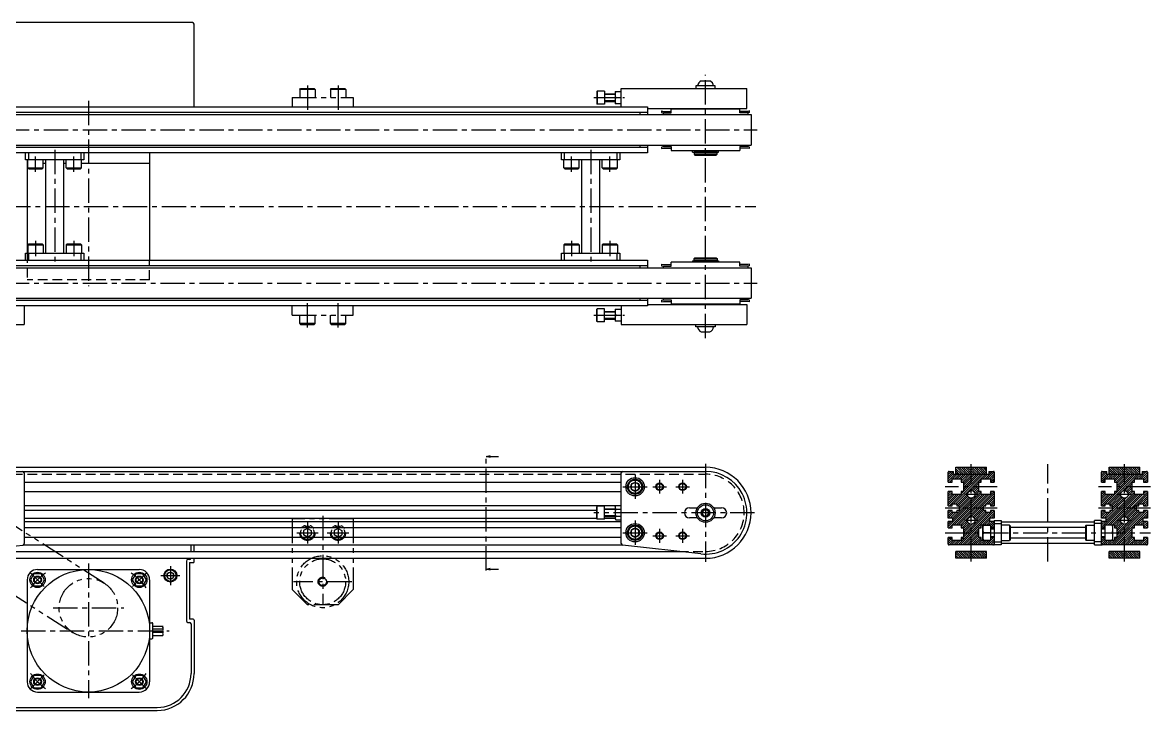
# Model space of a CAD drawing. Extents: x -69 to 1117, y -8 to 901.
# Drawn here: x 380 to 1117, y 10 to 459 of the extents above; entities that cross this region are included whole.
import ezdxf

# ---------------------------------------------------------------- set-up
doc = ezdxf.new("R2010")
doc.units = 0
doc.header["$LTSCALE"] = 0.5
for name, pattern in [('CENTER', [50.8, 31.75, -6.35, 6.35, -6.35]), ('DASHED', [19.05, 12.7, -6.35]), ('PHANTOM', [63.5, 31.75, -6.35, 6.35, -6.35, 6.35, -6.35])]:
    doc.linetypes.add(name, pattern=pattern)
for name, color, linetype in [('MSM_CENTER', 1, 'CENTER'), ('MSM_CONTINUOUS', 7, 'CONTINUOUS'), ('MSM_DASHED', 4, 'DASHED'), ('MSM_IMAGINARY', 6, 'PHANTOM'), ('MSM_NARROW', 5, 'CONTINUOUS')]:
    doc.layers.add(name, color=color, linetype=linetype)

msp = doc.modelspace()

# ---------------------------------------------------------------- linework, layer by layer
at = {"layer": 'MSM_CENTER'}
for p, q in [((826.12, 253.1), (826.12, 424.9)), ((566.12, 418), (566.12, 402)), ((586.12, 418), (586.12, 402)), ((423.12, 408), (423.12, 287)), ((753.12, 410), (773.12, 410)), ((292.39, 389), (859.77, 389)), ((401.12, 376), (401.12, 302)), ((751.12, 376), (751.12, 302)), ((388.62, 361.5), (388.62, 371.5)), ((413.62, 361.5), (413.62, 371.5)), ((738.62, 361.5), (738.62, 371.5)), ((763.62, 361.5), (763.62, 371.5)), ((293.22, 339), (859.02, 339)), ((388.62, 316.5), (388.62, 306.5)), ((413.62, 316.5), (413.62, 306.5)), ((738.62, 316.5), (738.62, 306.5)), ((763.62, 316.5), (763.62, 306.5)), ((292.39, 289), (859.77, 289)), ((566.12, 260), (566.12, 276)), ((586.12, 260), (586.12, 276)), ((753.12, 268), (773.12, 268)), ((682.89, 101.3), (682.89, 176.7)), ((826.12, 171), (826.12, 107)), ((999.65, 107.3), (999.65, 170.7)), ((1049.65, 107.3), (1049.65, 170.7)), ((1099.65, 107.3), (1099.65, 170.7)), ((780.12, 164), (780.12, 148)), ((772.12, 156), (788.12, 156)), ((791.62, 156), (800.62, 156)), ((796.12, 160.5), (796.12, 151.5)), ((806.62, 156), (815.62, 156)), ((811.12, 160.5), (811.12, 151.5)), ((1016.65, 156), (982.65, 156)), ((1116.65, 156), (1082.65, 156)), ((1004.15, 151), (995.15, 151)), ((1104.15, 151), (1095.15, 151)), ((1016.65, 142), (982.65, 142)), ((1116.65, 142), (1082.65, 142)), ((566.12, 133), (566.12, 119)), ((576.12, 137), (576.12, 79)), ((586.12, 133), (586.12, 119)), ((858.12, 139), (753.12, 139)), ((780.12, 134), (780.12, 118)), ((1004.15, 134), (995.15, 134)), ((1104.15, 134), (1095.15, 134)), ((559.12, 126), (573.12, 126)), ((579.12, 126), (593.12, 126)), ((772.12, 126), (788.12, 126)), ((796.12, 128.5), (796.12, 119.5)), ((811.12, 128.5), (811.12, 119.5)), ((982.65, 126), (1116.65, 126)), ((791.62, 124), (800.62, 124)), ((806.62, 124), (815.62, 124)), ((423.12, 106), (423.12, 18)), ((476.62, 104.26), (476.62, 91.76)), ((385.46, 99.65), (394.3, 90.81)), ((460.77, 99.65), (451.93, 90.81)), ((470.37, 98.01), (482.87, 98.01)), ((595.12, 94), (557.12, 94)), ((400.02, 77), (446.22, 77)), ((379.12, 62), (475.82, 62)), ((385.46, 24.35), (394.3, 33.19)), ((460.77, 24.35), (451.93, 33.19))]:
    msp.add_line(p, q, dxfattribs=at)
for start, end in [(126.46371, 143.53629), (36.46371, 53.53629), (216.46371, 233.53629), (306.46371, 323.53629)]:
    msp.add_arc((423.12, 62), 47, start, end, dxfattribs=at)
at = {"layer": 'MSM_CONTINUOUS'}
for p, q in [((491.12, 459), (298.12, 459)), ((492.12, 404), (492.12, 458)), ((823.32, 420.9), (828.92, 420.9)), ((755.42, 414.25), (755.12, 413.95)), ((755.12, 413.95), (755.12, 406.05)), ((755.42, 414.25), (755.42, 405.75)), ((760.12, 414.25), (755.42, 414.25)), ((760.12, 414.25), (760.12, 405.75)), ((760.12, 412.5), (767.12, 412.5)), ((767.12, 414), (767.12, 406)), ((767.12, 414), (771.12, 414)), ((771.12, 416), (853.12, 416)), ((771.12, 404), (771.12, 416)), ((832.37, 417.6), (819.87, 417.6)), ((819.87, 417.6), (819.87, 416)), ((832.37, 416), (832.37, 417.6)), ((853.12, 403), (853.12, 416)), ((755.42, 405.75), (755.12, 406.05)), ((760.12, 405.75), (755.42, 405.75)), ((760.12, 407.5), (767.12, 407.5)), ((771.12, 406), (767.12, 406)), ((767.47, 410), (771.12, 410)), ((296.42, 399), (855.82, 399)), ((297.12, 404), (788.12, 404)), ((357.12, 400.5), (788.12, 400.5)), ((783.12, 400.5), (783.12, 399)), ((788.12, 404), (788.12, 399)), ((788.12, 403), (853.12, 403)), ((797.37, 401.31), (797.37, 400.26)), ((797.37, 401.31), (798.57, 401)), ((797.37, 400.26), (798.39, 400)), ((798.39, 400), (798.39, 399)), ((798.39, 400), (803.62, 400)), ((798.57, 401), (803.62, 401)), ((848.62, 402.5), (803.62, 402.5)), ((803.62, 400), (803.62, 402.5)), ((816.12, 402.5), (816.12, 403)), ((836.12, 403), (836.12, 402.5)), ((848.62, 400), (848.62, 402.5)), ((853.66, 401), (848.62, 401)), ((853.84, 400), (848.62, 400)), ((854.87, 401.31), (853.66, 401)), ((854.87, 400.26), (853.84, 400)), ((853.84, 400), (853.84, 399)), ((854.87, 400.26), (854.87, 401.31)), ((855.82, 399), (855.82, 379)), ((296.42, 379), (855.82, 379)), ((788.12, 377.5), (357.12, 377.5)), ((783.12, 379), (783.12, 377.5)), ((788.12, 379), (788.12, 374)), ((797.37, 377.74), (798.39, 378)), ((797.37, 377.74), (797.37, 376.69)), ((797.37, 376.69), (798.57, 377)), ((798.39, 379), (798.39, 378)), ((798.39, 378), (803.62, 378)), ((798.57, 377), (803.62, 377)), ((803.62, 378), (803.62, 375.5)), ((853.84, 378), (848.62, 378)), ((848.62, 378), (848.62, 375.5)), ((853.66, 377), (848.62, 377)), ((854.87, 376.69), (853.66, 377)), ((853.84, 379), (853.84, 378)), ((854.87, 377.74), (853.84, 378)), ((854.87, 376.69), (854.87, 377.74)), ((788.12, 374), (357.12, 374)), ((382.12, 369.5), (382.12, 374)), ((420.12, 369.5), (382.12, 369.5)), ((383.12, 369.5), (383.12, 308.5)), ((383.62, 364.1), (383.62, 369.5)), ((384.12, 369.5), (384.12, 374)), ((393.62, 364.1), (393.62, 369.5)), ((395.12, 369.5), (395.12, 308.5)), ((407.12, 308.5), (407.12, 369.5)), ((408.62, 364.1), (408.62, 369.5)), ((418.12, 374), (418.12, 369.5)), ((418.62, 364.1), (418.62, 369.5)), ((420.12, 374), (420.12, 369.5)), ((463.12, 374), (463.12, 304)), ((732.12, 369.5), (732.12, 374)), ((770.12, 369.5), (732.12, 369.5)), ((733.62, 364.1), (733.62, 369.5)), ((734.12, 369.5), (734.12, 374)), ((743.62, 364.1), (743.62, 369.5)), ((745.12, 369.5), (745.12, 308.5)), ((757.12, 308.5), (757.12, 369.5)), ((758.62, 364.1), (758.62, 369.5)), ((768.12, 374), (768.12, 369.5)), ((768.62, 364.1), (768.62, 369.5)), ((770.12, 374), (770.12, 369.5)), ((803.62, 375.5), (848.62, 375.5)), ((817.62, 374.5), (817.62, 375.5)), ((817.62, 374.5), (834.62, 374.5)), ((833.62, 374.35), (818.62, 374.35)), ((818.62, 374.35), (818.62, 373)), ((818.62, 373), (819.12, 372.5)), ((833.62, 373), (818.62, 373)), ((818.97, 374.5), (818.97, 374.35)), ((819.12, 372.5), (833.12, 372.5)), ((826.12, 374.5), (826.12, 375.5)), ((833.12, 372.5), (833.62, 373)), ((833.27, 374.5), (833.27, 374.35)), ((833.62, 373), (833.62, 374.35)), ((834.62, 374.5), (834.62, 375.5)), ((383.62, 367), (383.12, 367)), ((383.62, 364.1), (393.62, 364.1)), ((383.62, 364.1), (384.22, 363.5)), ((384.22, 363.5), (393.02, 363.5)), ((393.62, 364.1), (393.02, 363.5)), ((395.12, 367), (393.62, 367)), ((408.62, 367), (407.12, 367)), ((408.62, 364.1), (418.62, 364.1)), ((408.62, 364.1), (409.22, 363.5)), ((409.22, 363.5), (418.02, 363.5)), ((418.62, 364.1), (418.02, 363.5)), ((463.12, 367), (418.62, 367)), ((733.62, 364.1), (743.62, 364.1)), ((733.62, 364.1), (734.22, 363.5)), ((734.22, 363.5), (743.02, 363.5)), ((743.62, 364.1), (743.02, 363.5)), ((758.62, 364.1), (768.62, 364.1)), ((758.62, 364.1), (759.22, 363.5)), ((759.22, 363.5), (768.02, 363.5)), ((768.62, 364.1), (768.02, 363.5)), ((383.62, 313.9), (384.22, 314.5)), ((383.62, 313.9), (383.62, 308.5)), ((383.62, 313.9), (393.62, 313.9)), ((384.22, 314.5), (393.02, 314.5)), ((393.62, 313.9), (393.02, 314.5)), ((393.62, 313.9), (393.62, 308.5)), ((408.62, 313.9), (409.22, 314.5)), ((408.62, 313.9), (418.62, 313.9)), ((408.62, 313.9), (408.62, 308.5)), ((409.22, 314.5), (418.02, 314.5)), ((418.62, 313.9), (418.02, 314.5)), ((418.62, 313.9), (418.62, 308.5)), ((733.62, 313.9), (734.22, 314.5)), ((733.62, 313.9), (743.62, 313.9)), ((733.62, 313.9), (733.62, 308.5)), ((734.22, 314.5), (743.02, 314.5)), ((743.62, 313.9), (743.02, 314.5)), ((743.62, 313.9), (743.62, 308.5)), ((758.62, 313.9), (759.22, 314.5)), ((758.62, 313.9), (768.62, 313.9)), ((758.62, 313.9), (758.62, 308.5)), ((759.22, 314.5), (768.02, 314.5)), ((768.62, 313.9), (768.02, 314.5)), ((768.62, 313.9), (768.62, 308.5)), ((357.12, 304), (788.12, 304)), ((382.12, 308.5), (420.12, 308.5)), ((382.12, 304), (382.12, 308.5)), ((384.12, 304), (384.12, 308.5)), ((418.12, 308.5), (418.12, 304)), ((420.12, 308.5), (420.12, 304)), ((732.12, 308.5), (770.12, 308.5)), ((732.12, 304), (732.12, 308.5)), ((734.12, 304), (734.12, 308.5)), ((768.12, 308.5), (768.12, 304)), ((770.12, 308.5), (770.12, 304)), ((788.12, 304), (788.12, 299)), ((848.62, 302.5), (803.62, 302.5)), ((803.62, 300), (803.62, 302.5)), ((817.62, 303.5), (834.62, 303.5)), ((817.62, 303.5), (817.62, 302.5)), ((818.62, 305), (819.12, 305.5)), ((818.62, 305), (833.62, 305)), ((818.62, 303.65), (818.62, 305)), ((833.62, 303.65), (818.62, 303.65)), ((818.97, 303.5), (818.97, 303.65)), ((819.12, 305.5), (833.12, 305.5)), ((826.12, 303.5), (826.12, 302.5)), ((833.12, 305.5), (833.62, 305)), ((833.27, 303.5), (833.27, 303.65)), ((833.62, 305), (833.62, 303.65)), ((834.62, 303.5), (834.62, 302.5)), ((848.62, 300), (848.62, 302.5)), ((296.42, 299), (855.82, 299)), ((357.12, 300.5), (788.12, 300.5)), ((783.12, 300.5), (783.12, 299)), ((797.37, 301.31), (797.37, 300.26)), ((797.37, 301.31), (798.57, 301)), ((797.37, 300.26), (798.39, 300)), ((798.39, 300), (798.39, 299)), ((798.39, 300), (803.62, 300)), ((798.57, 301), (803.62, 301)), ((853.66, 301), (848.62, 301)), ((853.84, 300), (848.62, 300)), ((854.87, 301.31), (853.66, 301)), ((854.87, 300.26), (853.84, 300)), ((853.84, 300), (853.84, 299)), ((854.87, 300.26), (854.87, 301.31)), ((855.82, 299), (855.82, 279)), ((296.42, 279), (855.82, 279)), ((788.12, 277.5), (357.12, 277.5)), ((788.12, 274), (357.12, 274)), ((381.12, 274), (381.12, 262)), ((771.12, 274), (771.12, 262)), ((783.12, 279), (783.12, 277.5)), ((788.12, 279), (788.12, 274)), ((788.12, 275), (853.12, 275)), ((797.37, 277.74), (798.39, 278)), ((797.37, 277.74), (797.37, 276.69)), ((797.37, 276.69), (798.57, 277)), ((798.39, 279), (798.39, 278)), ((798.39, 278), (803.62, 278)), ((798.57, 277), (803.62, 277)), ((803.62, 278), (803.62, 275.5)), ((803.62, 275.5), (848.62, 275.5)), ((816.12, 275), (816.12, 275.5)), ((836.12, 275.5), (836.12, 275)), ((853.84, 278), (848.62, 278)), ((848.62, 278), (848.62, 275.5)), ((853.66, 277), (848.62, 277)), ((853.12, 275), (853.12, 262)), ((854.87, 276.69), (853.66, 277)), ((853.84, 279), (853.84, 278)), ((854.87, 277.74), (853.84, 278)), ((854.87, 276.69), (854.87, 277.74)), ((755.42, 272.25), (755.12, 271.95)), ((755.12, 264.05), (755.12, 271.95)), ((760.12, 272.25), (755.42, 272.25)), ((755.42, 263.75), (755.42, 272.25)), ((760.12, 263.75), (760.12, 272.25)), ((760.12, 270.5), (767.12, 270.5)), ((760.12, 265.5), (767.12, 265.5)), ((767.12, 272), (767.12, 264)), ((767.12, 272), (771.12, 272)), ((767.47, 268), (771.12, 268)), ((299.12, 262), (381.12, 262)), ((755.42, 263.75), (755.12, 264.05)), ((760.12, 263.75), (755.42, 263.75)), ((771.12, 264), (767.12, 264)), ((771.12, 262), (853.12, 262)), ((819.87, 260.4), (819.87, 262)), ((832.37, 260.4), (819.87, 260.4)), ((832.37, 262), (832.37, 260.4)), ((823.32, 257.1), (828.92, 257.1)), ((682.89, 175.7), (685.39, 176.37)), ((685.39, 175.03), (682.89, 175.7)), ((682.89, 175.7), (690.89, 175.7)), ((326.12, 168.7), (826.12, 168.7)), ((326.12, 166), (826.12, 166)), ((381.12, 165), (381.12, 118.89)), ((771.12, 118.89), (771.12, 165)), ((984.65, 159.1), (984.65, 165.5)), ((985.15, 166), (988.15, 166)), ((988.15, 164), (988.15, 166)), ((1011.15, 164), (988.15, 164)), ((989.65, 164.2), (989.65, 168.7)), ((989.65, 168.7), (1009.65, 168.7)), ((989.65, 164.2), (1009.65, 164.2)), ((1009.65, 164.2), (1009.65, 168.7)), ((1011.15, 166), (1014.15, 166)), ((1011.15, 166), (1011.15, 164)), ((1014.65, 165.5), (1014.65, 159.1)), ((1084.65, 159.1), (1084.65, 165.5)), ((1085.15, 166), (1088.15, 166)), ((1088.15, 164), (1088.15, 166)), ((1111.15, 164), (1088.15, 164)), ((1089.65, 164.2), (1089.65, 168.7)), ((1089.65, 168.7), (1109.65, 168.7)), ((1089.65, 164.2), (1109.65, 164.2)), ((1109.65, 164.2), (1109.65, 168.7)), ((1111.15, 166), (1114.15, 166)), ((1111.15, 166), (1111.15, 164)), ((1114.65, 165.5), (1114.65, 159.1)), ((381.12, 159.1), (771.12, 159.1)), ((780.12, 158.89), (777.62, 157.44)), ((777.62, 157.44), (777.62, 154.56)), ((782.62, 157.44), (780.12, 158.89)), ((782.62, 154.56), (782.62, 157.44)), ((984.65, 159.1), (987.15, 159.1)), ((987.15, 159.1), (987.15, 161.1)), ((987.15, 161.1), (993.15, 161.1)), ((993.15, 161.1), (993.15, 159.1)), ((993.15, 159.1), (994.65, 159.1)), ((994.65, 159.1), (994.65, 152.9)), ((1004.65, 152.9), (1004.65, 159.1)), ((1004.65, 159.1), (1006.15, 159.1)), ((1006.15, 159.1), (1006.15, 161.1)), ((1006.15, 161.1), (1012.15, 161.1)), ((1012.15, 161.1), (1012.15, 159.1)), ((1012.15, 159.1), (1014.65, 159.1)), ((1084.65, 159.1), (1087.15, 159.1)), ((1087.15, 159.1), (1087.15, 161.1)), ((1087.15, 161.1), (1093.15, 161.1)), ((1093.15, 161.1), (1093.15, 159.1)), ((1093.15, 159.1), (1094.65, 159.1)), ((1094.65, 159.1), (1094.65, 152.9)), ((1104.65, 152.9), (1104.65, 159.1)), ((1104.65, 159.1), (1106.15, 159.1)), ((1106.15, 159.1), (1106.15, 161.1)), ((1106.15, 161.1), (1112.15, 161.1)), ((1112.15, 161.1), (1112.15, 159.1)), ((1112.15, 159.1), (1114.65, 159.1)), ((381.12, 152.9), (771.12, 152.9)), ((777.62, 154.56), (780.12, 153.11)), ((780.12, 153.11), (782.62, 154.56)), ((987.15, 152.9), (984.65, 152.9)), ((984.65, 143.6), (984.65, 152.9)), ((987.15, 150.9), (987.15, 152.9)), ((993.15, 150.9), (987.15, 150.9)), ((994.65, 152.9), (993.15, 152.9)), ((993.15, 152.9), (993.15, 150.9)), ((1006.15, 152.9), (1004.65, 152.9)), ((1006.15, 150.9), (1006.15, 152.9)), ((1012.15, 150.9), (1006.15, 150.9)), ((1014.65, 152.9), (1012.15, 152.9)), ((1012.15, 152.9), (1012.15, 150.9)), ((1014.65, 152.9), (1014.65, 143.6)), ((1087.15, 152.9), (1084.65, 152.9)), ((1084.65, 143.6), (1084.65, 152.9)), ((1087.15, 150.9), (1087.15, 152.9)), ((1093.15, 150.9), (1087.15, 150.9)), ((1094.65, 152.9), (1093.15, 152.9)), ((1093.15, 152.9), (1093.15, 150.9)), ((1106.15, 152.9), (1104.65, 152.9)), ((1106.15, 150.9), (1106.15, 152.9)), ((1112.15, 150.9), (1106.15, 150.9)), ((1114.65, 152.9), (1112.15, 152.9)), ((1112.15, 152.9), (1112.15, 150.9)), ((1114.65, 152.9), (1114.65, 143.6)), ((767.46, 143.6), (381.12, 143.6)), ((755.12, 140.4), (381.12, 140.4)), ((755.42, 143.25), (755.12, 142.95)), ((755.12, 135.05), (755.12, 142.95)), ((760.12, 143.25), (755.42, 143.25)), ((755.42, 134.75), (755.42, 143.25)), ((760.12, 134.75), (760.12, 143.25)), ((760.12, 141.5), (767.12, 141.5)), ((767.12, 143), (767.47, 143.62)), ((767.12, 143), (767.12, 135)), ((771.12, 143.62), (767.47, 143.62)), ((767.47, 141.31), (771.12, 141.31)), ((815.62, 142.3), (820.81, 142.3)), ((824.96, 141), (823.81, 139)), ((824.96, 141), (827.27, 141)), ((827.27, 141), (828.43, 139)), ((831.42, 142.3), (836.62, 142.3)), ((984.65, 143.6), (987.15, 143.6)), ((987.15, 140.4), (984.65, 140.4)), ((984.65, 135.6), (984.65, 140.4)), ((987.15, 143.6), (987.15, 144.85)), ((987.15, 144.85), (990.15, 144.85)), ((987.15, 139.15), (987.15, 140.4)), ((990.15, 144.85), (990.15, 143.6)), ((990.15, 143.6), (991.65, 143.6)), ((991.65, 140.4), (990.15, 140.4)), ((990.15, 140.4), (990.15, 139.15)), ((991.65, 143.6), (991.65, 140.4)), ((1007.65, 140.4), (1007.65, 143.6)), ((1007.65, 143.6), (1009.15, 143.6)), ((1009.15, 140.4), (1007.65, 140.4)), ((1009.15, 143.6), (1009.15, 144.85)), ((1009.15, 144.85), (1012.15, 144.85)), ((1009.15, 139.15), (1009.15, 140.4)), ((1012.15, 144.85), (1012.15, 143.6)), ((1012.15, 143.6), (1014.65, 143.6)), ((1014.65, 140.4), (1012.15, 140.4)), ((1012.15, 140.4), (1012.15, 139.15)), ((1014.65, 140.4), (1014.65, 135.6)), ((1084.65, 143.6), (1087.15, 143.6)), ((1087.15, 140.4), (1084.65, 140.4)), ((1084.65, 135.6), (1084.65, 140.4)), ((1087.15, 143.6), (1087.15, 144.85)), ((1087.15, 144.85), (1090.15, 144.85)), ((1087.15, 139.15), (1087.15, 140.4)), ((1090.15, 144.85), (1090.15, 143.6)), ((1090.15, 143.6), (1091.65, 143.6)), ((1091.65, 140.4), (1090.15, 140.4)), ((1090.15, 140.4), (1090.15, 139.15)), ((1091.65, 143.6), (1091.65, 140.4)), ((1107.65, 140.4), (1107.65, 143.6)), ((1107.65, 143.6), (1109.15, 143.6)), ((1109.15, 140.4), (1107.65, 140.4)), ((1109.15, 143.6), (1109.15, 144.85)), ((1109.15, 144.85), (1112.15, 144.85)), ((1109.15, 139.15), (1109.15, 140.4)), ((1112.15, 144.85), (1112.15, 143.6)), ((1112.15, 143.6), (1114.65, 143.6)), ((1114.65, 140.4), (1112.15, 140.4)), ((1112.15, 140.4), (1112.15, 139.15)), ((1114.65, 140.4), (1114.65, 135.6)), ((381.12, 135.6), (755.12, 135.6)), ((381.12, 133.4), (771.12, 133.4)), ((755.42, 134.75), (755.12, 135.05)), ((760.12, 134.75), (755.42, 134.75)), ((760.12, 136.5), (767.12, 136.5)), ((760.12, 135.6), (767.12, 135.6)), ((767.12, 135), (767.47, 134.38)), ((771.12, 136.69), (767.47, 136.69)), ((767.47, 134.38), (771.12, 134.38)), ((820.81, 135.7), (815.62, 135.7)), ((824.96, 137), (823.81, 139)), ((824.96, 137), (827.27, 137)), ((827.27, 137), (828.43, 139)), ((836.62, 135.7), (831.42, 135.7)), ((987.65, 135.6), (984.65, 135.6)), ((984.65, 129.1), (984.65, 133.4)), ((987.65, 133.4), (984.65, 133.4)), ((990.15, 139.15), (987.15, 139.15)), ((987.65, 133.4), (987.65, 135.6)), ((1012.15, 139.15), (1009.15, 139.15)), ((1014.65, 135.6), (1011.65, 135.6)), ((1011.65, 135.6), (1011.65, 133.4)), ((1014.65, 133.4), (1011.65, 133.4)), ((1014.65, 134), (1019.15, 134)), ((1014.65, 134), (1014.65, 118)), ((1019.15, 134), (1019.15, 118)), ((1080.15, 132.93), (1019.15, 132.93)), ((1084.65, 134), (1080.15, 134)), ((1080.15, 118), (1080.15, 134)), ((1087.65, 135.6), (1084.65, 135.6)), ((1084.65, 118), (1084.65, 134)), ((1087.65, 133.4), (1084.65, 133.4)), ((1090.15, 139.15), (1087.15, 139.15)), ((1087.65, 133.4), (1087.65, 135.6)), ((1112.15, 139.15), (1109.15, 139.15)), ((1114.65, 135.6), (1111.65, 135.6)), ((1111.65, 135.6), (1111.65, 133.4)), ((1114.65, 133.4), (1111.65, 133.4)), ((1114.65, 133.4), (1114.65, 129.1)), ((771.12, 129.1), (381.12, 129.1)), ((780.12, 128.89), (777.62, 127.44)), ((777.62, 127.44), (777.62, 124.56)), ((782.62, 127.44), (780.12, 128.89)), ((782.62, 124.56), (782.62, 127.44)), ((984.65, 129.1), (987.15, 129.1)), ((987.15, 129.1), (987.15, 131.1)), ((987.15, 131.1), (993.15, 131.1)), ((993.15, 131.1), (993.15, 129.1)), ((993.15, 129.1), (994.65, 129.1)), ((994.65, 129.1), (994.65, 122.9)), ((1004.65, 122.9), (1004.65, 129.1)), ((1004.65, 129.1), (1006.15, 129.1)), ((1006.15, 129.1), (1006.15, 131.1)), ((1006.15, 131.1), (1012.15, 131.1)), ((1007.15, 121), (1007.15, 131)), ((1007.15, 131), (1012.15, 131)), ((1012.15, 126), (1007.6, 126)), ((1012.15, 131.1), (1012.15, 120.9)), ((1012.15, 129.1), (1014.65, 129.1)), ((1014.65, 129), (1012.15, 129)), ((1012.15, 128.46), (1014.65, 128.46)), ((1014.65, 132), (1019.15, 132)), ((1024.55, 131), (1019.15, 131)), ((1024.55, 131), (1025.15, 130.4)), ((1024.55, 131), (1024.55, 121)), ((1025.15, 130.4), (1025.15, 121.6)), ((1074.15, 129.46), (1025.15, 129.46)), ((1074.75, 131), (1074.15, 130.4)), ((1074.15, 130.4), (1074.15, 121.6)), ((1074.75, 131), (1080.15, 131)), ((1074.75, 131), (1074.75, 121)), ((1084.65, 132), (1080.15, 132)), ((1084.65, 129.1), (1087.15, 129.1)), ((1087.15, 129), (1084.65, 129)), ((1084.65, 128.46), (1087.15, 128.46)), ((1087.15, 131.1), (1093.15, 131.1)), ((1087.15, 120.9), (1087.15, 131.1)), ((1092.15, 131), (1087.15, 131)), ((1087.15, 126), (1091.71, 126)), ((1092.15, 121), (1092.15, 131)), ((1093.15, 131.1), (1093.15, 129.1)), ((1093.15, 129.1), (1094.65, 129.1)), ((1094.65, 129.1), (1094.65, 122.9)), ((1104.65, 122.9), (1104.65, 129.1)), ((1104.65, 129.1), (1106.15, 129.1)), ((1106.15, 129.1), (1106.15, 131.1)), ((1106.15, 131.1), (1112.15, 131.1)), ((1112.15, 131.1), (1112.15, 129.1)), ((1112.15, 129.1), (1114.65, 129.1)), ((329.13, 112.17), (380.23, 117.9)), ((380.56, 118), (771.67, 118)), ((771.12, 122.9), (381.12, 122.9)), ((490.12, 113.8), (490.12, 118)), ((492.12, 113.8), (492.12, 118)), ((823.11, 112.17), (772, 117.9)), ((777.62, 124.56), (780.12, 123.11)), ((780.12, 123.11), (782.62, 124.56)), ((987.15, 122.9), (984.65, 122.9)), ((984.65, 118.5), (984.65, 122.9)), ((1014.15, 118), (985.15, 118)), ((987.15, 120.9), (987.15, 122.9)), ((993.15, 120.9), (987.15, 120.9)), ((994.65, 122.9), (993.15, 122.9)), ((993.15, 122.9), (993.15, 120.9)), ((1006.15, 122.9), (1004.65, 122.9)), ((1006.15, 120.9), (1006.15, 122.9)), ((1012.15, 120.9), (1006.15, 120.9)), ((1007.15, 121), (1012.15, 121)), ((1012.15, 123.54), (1014.65, 123.54)), ((1012.15, 123), (1014.65, 123)), ((1014.65, 122.9), (1012.15, 122.9)), ((1014.65, 120), (1019.15, 120)), ((1019.15, 118), (1014.65, 118)), ((1019.15, 121), (1024.55, 121)), ((1080.15, 119.07), (1019.15, 119.07)), ((1025.15, 121.6), (1024.55, 121)), ((1074.15, 122.54), (1025.15, 122.54)), ((1074.15, 121.6), (1074.75, 121)), ((1080.15, 121), (1074.75, 121)), ((1084.65, 120), (1080.15, 120)), ((1080.15, 118), (1084.65, 118)), ((1084.65, 123.54), (1087.15, 123.54)), ((1084.65, 123), (1087.15, 123)), ((1087.15, 122.9), (1084.65, 122.9)), ((1114.15, 118), (1085.15, 118)), ((1092.15, 121), (1087.15, 121)), ((1093.15, 120.9), (1087.15, 120.9)), ((1094.65, 122.9), (1093.15, 122.9)), ((1093.15, 122.9), (1093.15, 120.9)), ((1106.15, 122.9), (1104.65, 122.9)), ((1106.15, 120.9), (1106.15, 122.9)), ((1112.15, 120.9), (1106.15, 120.9)), ((1114.65, 122.9), (1112.15, 122.9)), ((1112.15, 122.9), (1112.15, 120.9)), ((1114.65, 122.9), (1114.65, 118.5)), ((343.67, 113.8), (808.56, 113.8)), ((1009.65, 113.8), (989.65, 113.8)), ((989.65, 109.3), (989.65, 113.8)), ((1009.65, 109.3), (1009.65, 113.8)), ((1109.65, 113.8), (1089.65, 113.8)), ((1089.65, 109.3), (1089.65, 113.8)), ((1109.65, 109.3), (1109.65, 113.8)), ((326.12, 109.3), (826.12, 109.3)), ((487.12, 107.5), (487.12, 68.5)), ((489.12, 108.5), (488.12, 108.5)), ((489.12, 106.5), (489.12, 69.5)), ((489.12, 106.5), (491.62, 106.5)), ((492.12, 107), (492.12, 109.3)), ((1009.65, 109.3), (989.65, 109.3)), ((1109.65, 109.3), (1089.65, 109.3)), ((387.57, 99.23), (385.26, 95.23)), ((392.19, 99.23), (387.57, 99.23)), ((389.88, 102), (456.35, 102)), ((394.5, 95.23), (392.19, 99.23)), ((454.04, 99.23), (451.73, 95.23)), ((458.66, 99.23), (454.04, 99.23)), ((460.97, 95.23), (458.66, 99.23)), ((476.62, 100.32), (474.62, 99.16)), ((474.62, 99.16), (474.62, 96.85)), ((474.62, 96.85), (476.62, 95.7)), ((478.62, 99.16), (476.62, 100.32)), ((476.62, 95.7), (478.62, 96.85)), ((478.62, 96.85), (478.62, 99.16)), ((682.89, 102.3), (685.39, 102.97)), ((685.39, 101.63), (682.89, 102.3)), ((682.89, 102.3), (690.89, 102.3)), ((383.12, 95.23), (383.12, 28.77)), ((385.26, 95.23), (387.57, 91.23)), ((387.57, 91.23), (392.19, 91.23)), ((392.19, 91.23), (394.5, 95.23)), ((451.73, 95.23), (454.04, 91.23)), ((454.04, 91.23), (458.66, 91.23)), ((458.66, 91.23), (460.97, 95.23)), ((463.12, 95.23), (463.12, 28.77)), ((463.12, 67.25), (464.62, 67.25)), ((465.12, 57.25), (465.12, 66.75)), ((488.12, 67.5), (489.12, 67.5)), ((491.62, 69.5), (489.12, 69.5)), ((490.12, 66.5), (490.12, 34)), ((492.12, 69), (492.12, 34)), ((465.12, 65), (471.82, 65)), ((471.82, 63), (465.12, 63)), ((465.12, 61), (471.82, 61)), ((465.12, 59), (471.82, 59)), ((463.12, 56.75), (464.62, 56.75)), ((387.57, 32.77), (385.26, 28.77)), ((392.19, 32.77), (387.57, 32.77)), ((394.5, 28.77), (392.19, 32.77)), ((454.04, 32.77), (451.73, 28.77)), ((458.66, 32.77), (454.04, 32.77)), ((460.97, 28.77), (458.66, 32.77)), ((385.26, 28.77), (387.57, 24.77)), ((387.57, 24.77), (392.19, 24.77)), ((392.19, 24.77), (394.5, 28.77)), ((451.73, 28.77), (454.04, 24.77)), ((454.04, 24.77), (458.66, 24.77)), ((458.66, 24.77), (460.97, 28.77)), ((389.88, 22), (456.35, 22)), ((321.12, 12), (468.12, 12)), ((321.12, 10), (468.12, 10))]:
    msp.add_line(p, q, dxfattribs=at)
for centre, radius in [((780.12, 156), 6), ((780.12, 156), 5), ((780.12, 156), 4.4), ((780.12, 156), 2.89), ((796.12, 156), 2.07), ((811.12, 156), 2.07), ((999.65, 151), 2.5), ((1099.65, 151), 2.5), ((826.12, 139), 6.25), ((826.12, 139), 5.25), ((826.12, 139), 2.8), ((999.65, 134), 2.5), ((1099.65, 134), 2.5), ((780.12, 126), 6), ((780.12, 126), 5), ((780.12, 126), 4.4), ((780.12, 126), 2.89), ((796.12, 124), 2.07), ((811.12, 124), 2.07), ((423.12, 62), 40), ((389.88, 95.23), 5), ((389.88, 95.23), 2.5), ((389.88, 95.23), 2.07), ((456.35, 95.23), 5), ((456.35, 95.23), 2.5), ((456.35, 95.23), 2.07), ((476.62, 98.01), 4.25), ((476.62, 98.01), 3.75), ((476.62, 98.01), 2.31), ((389.88, 28.77), 5), ((389.88, 28.77), 2.5), ((389.88, 28.77), 2.07), ((456.35, 28.77), 5), ((456.35, 28.77), 2.5), ((456.35, 28.77), 2.07)]:
    msp.add_circle(centre, radius, dxfattribs=at)
for centre, radius, start, end in [((491.12, 458), 1, 0, 90), ((824.85, 417.2), 4, 112.49457, 174.32326), ((827.39, 417.2), 4, 5.67674, 67.50543), ((772.89, 412), 5.78, 159.74384, 200.25616), ((772.89, 408), 5.78, 159.74384, 200.25616), ((772.89, 270), 5.78, 159.74384, 200.25616), ((772.89, 266), 5.78, 159.74384, 200.25616), ((824.85, 260.8), 4, 185.67674, 247.50543), ((827.39, 260.8), 4, 292.49457, 354.32326), ((380.12, 165), 1, 0, 90), ((772.12, 165), 1, 90, 180), ((826.12, 139), 27, 263.59991, 90), ((826.12, 139), 29.7, 270, 90), ((985.15, 165.5), 0.5, 90, 180), ((1014.15, 165.5), 0.5, 0, 90), ((1085.15, 165.5), 0.5, 90, 180), ((1114.15, 165.5), 0.5, 0, 90), ((769.16, 142.46), 2.04, 154.38425, 214.38425), ((774.76, 139), 7.64, 162.41205, 197.58795), ((815.62, 139), 3.3, 90, 270), ((836.62, 139), 3.3, 270, 90), ((769.16, 135.54), 2.04, 145.61575, 205.61575), ((1014.38, 128.5), 7.22, 159.74384, 200.25616), ((1014.38, 123.5), 7.22, 159.74384, 200.25616), ((1084.93, 128.5), 7.22, 339.74384, 20.25616), ((1084.93, 123.5), 7.22, 339.74384, 20.25616), ((380.12, 118.89), 1, 276.39985, 0), ((772.12, 118.89), 1, 180, 263.59991), ((985.15, 118.5), 0.5, 180, 270), ((1014.15, 118.5), 0.5, 270, 0), ((1085.15, 118.5), 0.5, 180, 270), ((1114.15, 118.5), 0.5, 270, 0), ((488.12, 107.5), 1, 90, 180), ((489.12, 109.5), 1, 270, 348.46304), ((491.62, 107), 0.5, 270, 0), ((389.88, 95.23), 6.77, 90, 180), ((456.35, 95.23), 6.77, 0, 90), ((464.62, 66.75), 0.5, 0, 90), ((488.12, 68.5), 1, 180, 270), ((489.12, 66.5), 1, 0, 90), ((491.62, 69), 0.5, 0, 90), ((464.62, 57.25), 0.5, 270, 0), ((468.12, 34), 24, 270, 0), ((468.12, 34), 22, 270, 0), ((389.88, 28.77), 6.77, 180, 270), ((456.35, 28.77), 6.77, 270, 0)]:
    msp.add_arc(centre, radius, start, end, dxfattribs=at)
at = {"layer": 'MSM_DASHED'}
for p, q in [((383.12, 308.5), (383.12, 291)), ((463.12, 291), (463.12, 304)), ((463.12, 291), (383.12, 291)), ((326.12, 164.2), (826.12, 164.2)), ((808.56, 113.8), (826.12, 113.8))]:
    msp.add_line(p, q, dxfattribs=at)
msp.add_arc((826.12, 139), 25.2, 270, 90, dxfattribs=at)
at = {"layer": 'MSM_IMAGINARY'}
for p, q in [((561.12, 415.4), (561.72, 416)), ((571.12, 415.4), (561.12, 415.4)), ((561.12, 415.4), (561.12, 410)), ((561.72, 416), (570.52, 416)), ((570.52, 416), (571.12, 415.4)), ((571.12, 415.4), (571.12, 410)), ((581.12, 415.4), (581.72, 416)), ((591.12, 415.4), (581.12, 415.4)), ((581.12, 415.4), (581.12, 410)), ((581.72, 416), (590.52, 416)), ((590.52, 416), (591.12, 415.4)), ((591.12, 415.4), (591.12, 410)), ((556.12, 410), (556.12, 404)), ((556.12, 410), (596.12, 410)), ((596.12, 410), (596.12, 404)), ((556.12, 268), (556.12, 274)), ((596.12, 268), (596.12, 274)), ((556.12, 268), (596.12, 268)), ((561.12, 262.6), (561.12, 268)), ((571.12, 262.6), (571.12, 268)), ((581.12, 262.6), (581.12, 268)), ((591.12, 262.6), (591.12, 268)), ((571.12, 262.6), (561.12, 262.6)), ((561.12, 262.6), (561.72, 262)), ((561.72, 262), (570.52, 262)), ((570.52, 262), (571.12, 262.6)), ((591.12, 262.6), (581.12, 262.6)), ((581.12, 262.6), (581.72, 262)), ((581.72, 262), (590.52, 262)), ((590.52, 262), (591.12, 262.6)), ((433.4, 93.09), (336.4, 155.09)), ((596.12, 135), (556.12, 135)), ((556.12, 135), (556.12, 89)), ((596.12, 135), (596.12, 89)), ((566.12, 128.86), (563.62, 127.42)), ((563.62, 127.42), (563.62, 124.58)), ((566.12, 128.86), (568.62, 127.42)), ((568.62, 127.42), (568.62, 124.58)), ((586.12, 128.86), (583.62, 127.42)), ((583.62, 127.42), (583.62, 124.58)), ((586.12, 128.86), (588.62, 127.42)), ((588.62, 127.42), (588.62, 124.58)), ((315.83, 122.91), (412.83, 60.91)), ((566.12, 123.14), (563.62, 124.58)), ((566.12, 123.14), (568.62, 124.58)), ((586.12, 123.14), (583.62, 124.58)), ((586.12, 123.14), (588.62, 124.58)), ((566.12, 79), (556.12, 89)), ((586.12, 79), (596.12, 89)), ((586.12, 79), (566.12, 79))]:
    msp.add_line(p, q, dxfattribs=at)
for centre, radius in [((566.12, 126), 5), ((566.12, 126), 4.4), ((586.12, 126), 5), ((586.12, 126), 4.4), ((576.12, 94), 17), ((576.12, 94), 15), ((423.12, 77), 19.1), ((576.12, 94), 3), ((576.12, 94), 2.46)]:
    msp.add_circle(centre, radius, dxfattribs=at)
at = {"layer": 'MSM_NARROW'}
for p, q in [((767.12, 412.07), (760.12, 412.07)), ((767.12, 407.93), (760.12, 407.93)), ((767.12, 270.07), (760.12, 270.07)), ((767.12, 265.93), (760.12, 265.93)), ((984.65, 165.4), (985.25, 166)), ((984.65, 163.99), (986.66, 166)), ((984.65, 162.58), (988.08, 166)), ((984.65, 161.16), (988.15, 164.66)), ((984.65, 159.75), (988.91, 164)), ((987.42, 161.1), (990.32, 164)), ((988.14, 144.85), (1007.29, 164)), ((988.84, 161.1), (991.74, 164)), ((989.56, 144.85), (1008.71, 164)), ((993.21, 164.2), (989.65, 167.76)), ((991.8, 164.2), (989.65, 166.34)), ((990.38, 164.2), (989.65, 164.93)), ((994.63, 164.2), (990.13, 168.7)), ((990.25, 161.1), (993.15, 164)), ((996.04, 164.2), (991.54, 168.7)), ((991.66, 161.1), (994.56, 164)), ((997.45, 164.2), (992.95, 168.7)), ((993.08, 161.1), (995.98, 164)), ((993.15, 159.76), (997.39, 164)), ((993.15, 151.28), (1005.88, 164)), ((993.91, 159.1), (998.81, 164)), ((998.87, 164.2), (994.37, 168.7)), ((994.65, 158.43), (1000.22, 164)), ((994.65, 157.02), (1001.63, 164)), ((994.65, 155.61), (1003.05, 164)), ((994.65, 154.19), (1004.46, 164)), ((1000.28, 164.2), (995.78, 168.7)), ((1001.7, 164.2), (997.2, 168.7)), ((1003.11, 164.2), (998.61, 168.7)), ((1004.52, 164.2), (1000.02, 168.7)), ((1005.94, 164.2), (1001.44, 168.7)), ((1007.35, 164.2), (1002.85, 168.7)), ((1008.77, 164.2), (1004.27, 168.7)), ((1009.65, 164.73), (1005.68, 168.7)), ((1009.65, 166.14), (1007.1, 168.7)), ((1007.22, 161.1), (1010.12, 164)), ((1009.65, 167.56), (1008.51, 168.7)), ((1008.63, 161.1), (1013.53, 166)), ((1010.05, 161.1), (1014.62, 165.67)), ((1011.15, 165.03), (1012.12, 166)), ((1011.46, 161.1), (1014.65, 164.29)), ((1012.15, 160.38), (1014.65, 162.88)), ((1084.65, 165), (1085.66, 166)), ((1084.65, 163.58), (1087.07, 166)), ((1084.65, 162.17), (1088.15, 165.67)), ((1084.65, 160.75), (1088.15, 164.25)), ((1084.65, 159.34), (1089.32, 164)), ((1085.89, 143.6), (1106.29, 164)), ((1087.83, 161.1), (1090.73, 164)), ((1088.55, 144.85), (1107.7, 164)), ((1089.24, 161.1), (1092.14, 164)), ((1093.62, 164.2), (1089.65, 168.17)), ((1092.21, 164.2), (1089.65, 166.75)), ((1090.79, 164.2), (1089.65, 165.34)), ((1095.03, 164.2), (1090.53, 168.7)), ((1090.66, 161.1), (1093.56, 164)), ((1096.45, 164.2), (1091.95, 168.7)), ((1092.07, 161.1), (1094.97, 164)), ((1093.15, 160.77), (1096.39, 164)), ((1093.15, 159.35), (1097.8, 164)), ((1097.86, 164.2), (1093.36, 168.7)), ((1094.32, 159.1), (1099.22, 164)), ((1094.65, 158.03), (1100.63, 164)), ((1094.65, 156.61), (1102.04, 164)), ((1094.65, 155.2), (1103.46, 164)), ((1094.65, 153.78), (1104.87, 164)), ((1099.28, 164.2), (1094.78, 168.7)), ((1100.69, 164.2), (1096.19, 168.7)), ((1102.11, 164.2), (1097.61, 168.7)), ((1103.52, 164.2), (1099.02, 168.7)), ((1104.93, 164.2), (1100.43, 168.7)), ((1106.35, 164.2), (1101.85, 168.7)), ((1107.76, 164.2), (1103.26, 168.7)), ((1109.18, 164.2), (1104.68, 168.7)), ((1109.65, 165.14), (1106.09, 168.7)), ((1106.21, 161.1), (1109.11, 164)), ((1109.65, 166.55), (1107.5, 168.7)), ((1107.63, 161.1), (1110.53, 164)), ((1109.65, 167.96), (1108.92, 168.7)), ((1109.04, 161.1), (1113.94, 166)), ((1110.46, 161.1), (1114.65, 165.3)), ((1111.15, 164.63), (1112.53, 166)), ((1111.87, 161.1), (1114.65, 163.88)), ((1112.15, 159.97), (1114.65, 162.47)), ((985.42, 159.1), (987.15, 160.83)), ((986.84, 159.1), (987.15, 159.42)), ((999.62, 153.5), (1004.65, 158.53)), ((1000.77, 153.24), (1004.65, 157.12)), ((1001.56, 152.61), (1004.65, 155.71)), ((1005.22, 159.1), (1006.15, 160.03)), ((1012.29, 159.1), (1014.65, 161.46)), ((1013.71, 159.1), (1014.65, 160.05)), ((1085.83, 159.1), (1087.15, 160.42)), ((1089.96, 144.85), (1106.15, 161.04)), ((1100, 153.48), (1104.65, 158.13)), ((1101.03, 153.09), (1104.65, 156.71)), ((1101.74, 152.38), (1104.65, 155.3)), ((1105.63, 159.1), (1106.15, 159.63)), ((1112.7, 159.1), (1114.65, 161.05)), ((1114.11, 159.1), (1114.65, 159.64)), ((984.65, 152.68), (984.88, 152.9)), ((984.65, 151.26), (986.29, 152.9)), ((984.65, 149.85), (987.15, 152.35)), ((984.65, 130.05), (1006.15, 151.55)), ((984.65, 148.43), (987.15, 150.93)), ((984.65, 147.02), (988.53, 150.9)), ((984.65, 145.61), (989.95, 150.9)), ((984.65, 144.19), (991.36, 150.9)), ((985.12, 129.1), (1006.92, 150.9)), ((985.48, 143.6), (992.78, 150.9)), ((987.38, 135.6), (1000.39, 148.61)), ((987.65, 134.46), (1006.09, 152.9)), ((988.53, 131.1), (1008.33, 150.9)), ((989.95, 131.1), (1009.75, 150.9)), ((990.15, 144.03), (997.16, 151.04)), ((991.13, 143.6), (997.42, 149.88)), ((991.36, 131.1), (1011.16, 150.9)), ((991.65, 142.71), (998.04, 149.09)), ((991.65, 141.29), (998.96, 148.6)), ((992.78, 131.1), (1014.58, 152.9)), ((993.15, 152.69), (993.36, 152.9)), ((999.59, 136.5), (1014.65, 151.56)), ((1002.05, 150.27), (1004.68, 152.9)), ((1002.06, 151.69), (1004.65, 154.29)), ((1009.35, 144.85), (1014.65, 150.15)), ((1010.77, 144.85), (1014.65, 148.74)), ((1012.15, 151.89), (1013.16, 152.9)), ((1012.15, 144.82), (1014.65, 147.32)), ((1084.65, 152.27), (1085.29, 152.9)), ((1084.65, 150.85), (1086.7, 152.9)), ((1084.65, 149.44), (1087.15, 151.94)), ((1084.65, 129.64), (1106.15, 151.14)), ((1084.65, 148.03), (1087.53, 150.9)), ((1084.65, 146.61), (1088.94, 150.9)), ((1084.65, 145.2), (1090.36, 150.9)), ((1084.65, 143.78), (1091.77, 150.9)), ((1087.53, 131.1), (1107.33, 150.9)), ((1087.65, 134.05), (1106.15, 152.55)), ((1087.65, 135.47), (1101.33, 149.15)), ((1088.94, 131.1), (1108.74, 150.9)), ((1090.15, 143.63), (1097.18, 150.65)), ((1090.36, 131.1), (1110.16, 150.9)), ((1091.54, 143.6), (1097.57, 149.62)), ((1091.65, 142.3), (1098.27, 148.92)), ((1091.65, 140.88), (1099.3, 148.53)), ((1091.77, 131.1), (1111.57, 150.9)), ((1093.15, 152.28), (1093.77, 152.9)), ((1093.15, 131.07), (1114.65, 152.57)), ((1099.98, 136.48), (1114.65, 151.16)), ((1101.51, 149.32), (1105.09, 152.9)), ((1102.13, 151.36), (1104.65, 153.88)), ((1109.76, 144.85), (1114.65, 149.74)), ((1111.18, 144.85), (1114.65, 148.33)), ((1112.15, 151.48), (1113.57, 152.9)), ((767.12, 141.07), (760.12, 141.07)), ((984.65, 139.95), (985.11, 140.4)), ((984.65, 138.53), (986.52, 140.4)), ((986.89, 143.6), (987.15, 143.86)), ((990.15, 139.79), (990.76, 140.4)), ((992.4, 118), (1014.65, 140.25)), ((1000.75, 136.25), (1007.65, 143.15)), ((1001.55, 135.63), (1007.65, 141.74)), ((1002.05, 134.72), (1007.73, 140.4)), ((1002.06, 133.31), (1009.15, 140.4)), ((1008.1, 143.6), (1009.15, 144.65)), ((1012.15, 139.16), (1013.39, 140.4)), ((1012.35, 143.6), (1014.65, 145.91)), ((1013.76, 143.6), (1014.65, 144.49)), ((1084.65, 139.54), (1085.51, 140.4)), ((1084.65, 138.13), (1086.93, 140.4)), ((1090.15, 139.38), (1091.17, 140.4)), ((1091.4, 118), (1113.8, 140.4)), ((1101.01, 136.1), (1107.65, 142.74)), ((1101.65, 132.49), (1109.15, 140)), ((1101.73, 135.4), (1107.65, 141.33)), ((1102.13, 134.38), (1108.14, 140.4)), ((1108.51, 143.6), (1109.15, 144.24)), ((1112.15, 144.41), (1114.65, 146.91)), ((1112.15, 140.17), (1112.39, 140.4)), ((1112.76, 143.6), (1114.65, 145.5)), ((1114.17, 143.6), (1114.65, 144.08)), ((767.12, 136.93), (760.12, 136.93)), ((984.65, 137.12), (987.15, 139.62)), ((984.65, 135.71), (988.1, 139.15)), ((984.65, 132.88), (985.18, 133.4)), ((984.65, 131.46), (986.59, 133.4)), ((985.96, 135.6), (989.51, 139.15)), ((990.99, 118), (1012.14, 139.15)), ((993.15, 130.06), (997.16, 134.07)), ((993.6, 129.1), (997.41, 132.9)), ((994.65, 124.49), (1009.31, 139.15)), ((994.65, 123.08), (1010.73, 139.15)), ((1006.92, 131.1), (1014.65, 138.84)), ((1008.33, 131.1), (1011.65, 134.42)), ((1009.75, 131.1), (1012.05, 133.4)), ((1011.16, 131.1), (1013.46, 133.4)), ((1012.15, 130.68), (1014.65, 133.18)), ((1012.83, 135.6), (1014.65, 137.42)), ((1014.25, 135.6), (1014.65, 136.01)), ((1084.65, 136.71), (1087.15, 139.21)), ((1084.65, 132.47), (1085.59, 133.4)), ((1084.65, 131.05), (1087, 133.4)), ((1084.96, 135.6), (1088.51, 139.15)), ((1086.37, 135.6), (1089.92, 139.15)), ((1092.81, 118), (1114.65, 139.84)), ((1093.15, 121.17), (1111.14, 139.15)), ((1093.15, 129.66), (1097.18, 133.68)), ((1094.01, 129.1), (1097.56, 132.64)), ((1094.65, 124.08), (1109.72, 139.15)), ((1107.33, 131.1), (1111.65, 135.43)), ((1108.74, 131.1), (1111.65, 134.01)), ((1110.16, 131.1), (1112.46, 133.4)), ((1111.57, 131.1), (1113.87, 133.4)), ((1111.83, 135.6), (1114.65, 138.43)), ((1112.15, 130.27), (1114.65, 132.77)), ((1113.24, 135.6), (1114.65, 137.01)), ((986.53, 129.1), (987.15, 129.72)), ((993.82, 118), (1004.65, 128.84)), ((994.65, 128.74), (998.02, 132.11)), ((994.65, 127.32), (998.94, 131.6)), ((994.65, 125.91), (1000.34, 131.6)), ((995.23, 118), (1004.65, 127.42)), ((996.65, 118), (1004.65, 126.01)), ((1004.92, 129.1), (1006.15, 130.34)), ((1012.15, 129.27), (1014.65, 131.77)), ((1013.4, 129.1), (1014.65, 130.35)), ((1085.53, 129.1), (1087.15, 130.73)), ((1086.94, 129.1), (1087.15, 129.31)), ((1094.23, 118), (1104.65, 128.43)), ((1094.65, 125.5), (1101.16, 132.01)), ((1094.65, 128.33), (1098.26, 131.93)), ((1094.65, 126.91), (1099.27, 131.53)), ((1095.64, 118), (1104.65, 127.01)), ((1097.06, 118), (1104.65, 125.6)), ((1105.33, 129.1), (1106.15, 129.93)), ((1112.4, 129.1), (1114.65, 131.36)), ((1113.81, 129.1), (1114.65, 129.94)), ((984.65, 121.56), (985.99, 122.9)), ((984.65, 120.15), (987.15, 122.65)), ((984.65, 118.74), (987.15, 121.24)), ((985.33, 118), (988.23, 120.9)), ((986.75, 118), (989.65, 120.9)), ((988.16, 118), (991.06, 120.9)), ((989.58, 118), (992.48, 120.9)), ((993.15, 121.58), (994.48, 122.9)), ((998.06, 118), (1004.65, 124.59)), ((999.48, 118), (1004.65, 123.18)), ((1000.89, 118), (1005.79, 122.9)), ((1002.3, 118), (1006.15, 121.85)), ((1003.72, 118), (1006.62, 120.9)), ((1005.13, 118), (1008.03, 120.9)), ((1006.55, 118), (1009.45, 120.9)), ((1007.96, 118), (1010.86, 120.9)), ((1009.37, 118), (1014.27, 122.9)), ((1010.79, 118), (1014.65, 121.87)), ((1012.15, 122.19), (1012.86, 122.9)), ((1012.2, 118), (1014.65, 120.45)), ((1013.62, 118), (1014.65, 119.04)), ((1084.65, 122.57), (1084.99, 122.9)), ((1084.65, 121.16), (1086.4, 122.9)), ((1084.65, 119.74), (1087.15, 122.24)), ((1084.68, 118.35), (1087.23, 120.9)), ((1085.74, 118), (1088.64, 120.9)), ((1087.16, 118), (1090.06, 120.9)), ((1088.57, 118), (1091.47, 120.9)), ((1089.99, 118), (1092.89, 120.9)), ((1093.15, 122.58), (1093.47, 122.9)), ((1098.47, 118), (1104.65, 124.18)), ((1099.88, 118), (1104.78, 122.9)), ((1101.3, 118), (1106.15, 122.86)), ((1102.71, 118), (1106.15, 121.44)), ((1104.13, 118), (1107.03, 120.9)), ((1105.54, 118), (1108.44, 120.9)), ((1106.96, 118), (1109.86, 120.9)), ((1108.37, 118), (1111.27, 120.9)), ((1109.78, 118), (1114.65, 122.87)), ((1111.2, 118), (1114.65, 121.46)), ((1112.15, 121.78), (1113.27, 122.9)), ((1112.61, 118), (1114.65, 120.04)), ((1114.03, 118), (1114.65, 118.63)), ((992.96, 109.3), (989.65, 112.6)), ((991.54, 109.3), (989.65, 111.19)), ((994.37, 109.3), (989.87, 113.8)), ((995.78, 109.3), (991.28, 113.8)), ((997.2, 109.3), (992.7, 113.8)), ((998.61, 109.3), (994.11, 113.8)), ((1000.03, 109.3), (995.53, 113.8)), ((1001.44, 109.3), (996.94, 113.8)), ((1002.86, 109.3), (998.36, 113.8)), ((1004.27, 109.3), (999.77, 113.8)), ((1005.68, 109.3), (1001.18, 113.8)), ((1007.1, 109.3), (1002.6, 113.8)), ((1008.51, 109.3), (1004.01, 113.8)), ((1009.65, 109.57), (1005.43, 113.8)), ((1009.65, 110.99), (1006.84, 113.8)), ((1009.65, 112.4), (1008.26, 113.8)), ((1093.37, 109.3), (1089.65, 113.01)), ((1091.95, 109.3), (1089.65, 111.6)), ((1094.78, 109.3), (1090.28, 113.8)), ((1096.19, 109.3), (1091.69, 113.8)), ((1097.61, 109.3), (1093.11, 113.8)), ((1099.02, 109.3), (1094.52, 113.8)), ((1100.44, 109.3), (1095.94, 113.8)), ((1101.85, 109.3), (1097.35, 113.8)), ((1103.27, 109.3), (1098.77, 113.8)), ((1104.68, 109.3), (1100.18, 113.8)), ((1106.09, 109.3), (1101.59, 113.8)), ((1107.51, 109.3), (1103.01, 113.8)), ((1108.92, 109.3), (1104.42, 113.8)), ((1109.65, 109.98), (1105.84, 113.8)), ((1109.65, 111.4), (1107.25, 113.8)), ((1109.65, 112.81), (1108.66, 113.8)), ((990.13, 109.3), (989.65, 109.77)), ((1090.54, 109.3), (1089.65, 110.18))]:
    msp.add_line(p, q, dxfattribs=at)
for centre in [(796.12, 156), (811.12, 156), (796.12, 124), (811.12, 124)]:
    msp.add_circle(centre, 2.5, dxfattribs=at)
for centre, start, end in [((472.68, 63.5), 150.00001, 209.99997), ((472.68, 61.5), 150.00004, 209.99996), ((472.68, 59.5), 150.00001, 209.99997), ((470.95, 64.5), 330, 30), ((470.95, 62.5), 330, 30), ((470.95, 60.5), 330, 30)]:
    msp.add_arc(centre, 1, start, end, dxfattribs=at)

doc.saveas('drawing.dxf')
